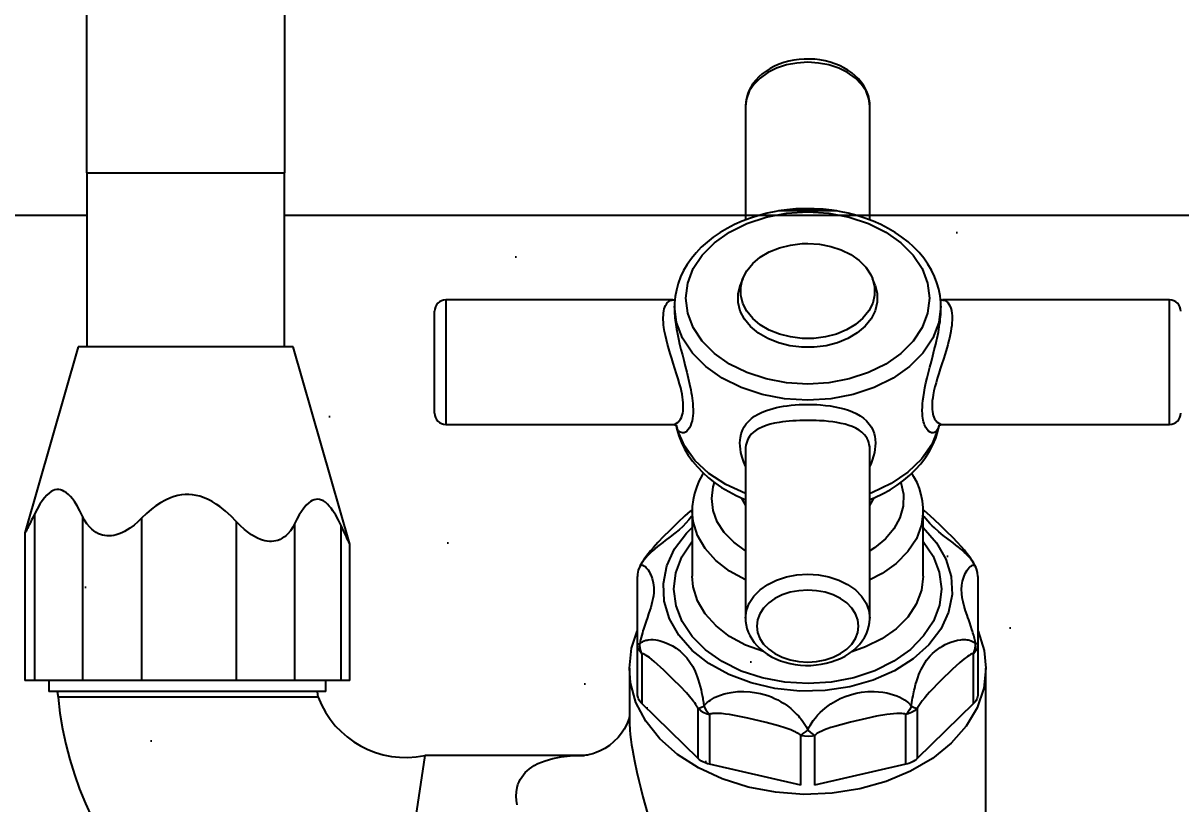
# Model space of a CAD drawing. Extents: x -36 to 357, y 137 to 237.
# Drawn here: x 33.7275 to 33.8197, y 173.1256 to 173.1877 of the extents above; entities that cross this region are included whole.
import ezdxf

# ---------------------------------------------------------------- set-up
doc = ezdxf.new("R2010")
doc.units = 0
doc.header["$LTSCALE"] = 0.01
doc.layers.get('0').update_dxf_attribs({"linetype": 'CONTINUOUS'})
doc.layers.get('DEFPOINTS').update_dxf_attribs({"linetype": 'CONTINUOUS'})
for name, color, linetype in [('01', 1, 'CONTINUOUS'), ('A-HACHURAPARED', 254, 'CONTINUOUS'), ('ARQ-CTA-1_025', 1, 'CONTINUOUS')]:
    doc.layers.add(name, color=color, linetype=linetype)
doc.styles.add('FNDE Texto Cota 0025', font='verdana.ttf', dxfattribs={"height": 0.04})
doc.dimstyles.new('FNDE 1-0025', dxfattribs={"dimscale": 5, "dimtxt": 0.04, "dimasz": 0.0035, "dimexe": 0.15, "dimexo": 0.15, "dimgap": 0.0025, "dimtad": 1, "dimzin": 1, "dimdsep": 46, "dimtxsty": 'FNDE Texto Cota 0025', "dimblk": 'tic', "dimcen": 0.015, "dimdle": 0.15, "dimse1": 1, "dimse2": 1, "dimclrd": 251, "dimclre": 251, "dimclrt": 256, "dimaunit": 1, "dimadec": 3, "dimazin": 0, "dimtfac": 1, "dimtix": 1, "dimtmove": 2, "dimatfit": 3, "dimfxl": 0.15, "dimtvp": 1, "dimtolj": 1, "dimtzin": 0, "dimarcsym": 0})

# ---------------------------------------------------------------- blocks, each defined once
blk = doc.blocks.new('tic')
at = {"color": 251}
for p, q in [((0, -1), (0, 1)), ((-1, 0), (1, 0))]:
    blk.add_line(p, q, dxfattribs=at)
blk.add_line((-0.6, -0.6), (0.6, 0.6))
blk = doc.blocks.new('*D291')
at = {"layer": 'ARQ-CTA-1_025', "color": 251, "lineweight": -2, "transparency": 16777216}
for p, q in [((34.348143, 173.189937), (34.348143, 173.207437)), ((34.348143, 173.172437), (34.348143, 173.082437)), ((34.348143, 173.064937), (34.348143, 173.047437))]:
    blk.add_line(p, q, dxfattribs=at)
at = {"layer": 'DEFPOINTS', "color": 0, "transparency": 16777216}
for p in [(33.134379, 173.172437), (33.134379, 173.082437), (34.348143, 173.082437)]:
    blk.add_point(p, dxfattribs=at)
at = {"layer": 'ARQ-CTA-1_025', "color": 251, "lineweight": -2, "transparency": 16777216, "xscale": 0.0175, "yscale": 0.0175, "zscale": 0.0175}
for p, rotation in [((34.348143, 173.172437), 270), ((34.348143, 173.082437), 90)]:
    blk.add_blockref('tic', p, dxfattribs=dict(at, rotation=rotation))
at = {"layer": 'ARQ-CTA-1_025', "transparency": 16777216, "insert": (34.314823, 173.127437), "char_height": 0.04, "attachment_point": 5, "rotation": 90, "style": 'FNDE Texto Cota 0025'}
blk.add_mtext('\\A1;0.09', dxfattribs=at)
blk = doc.blocks.new('A$C093F1C31')
at = {"layer": '01', "ltscale": 10}
for p, q in [((0.00822, 0.1556), (0.00822, 0.26905)), ((0.03443, 0.26905), (0.03443, 0.1556)), ((0.09558, 0.16443), (0.09558, 0.14936)), ((0.11208, 0.16443), (0.11208, 0.16455)), ((0.11208, 0.14936), (0.11208, 0.16443)), ((0.00822, 0.1556), (0.03443, 0.1556)), ((0.00822, 0.1556), (0.00822, 0.13254)), ((0.03443, 0.13254), (0.03443, 0.1556)), ((0.10383, 0.15055), (0.10002, 0.15055)), ((0.10383, 0.15055), (0.10002, 0.15055)), ((0.10763, 0.15055), (0.10383, 0.15055)), ((0.09522, 0.14158), (0.09489, 0.14071)), ((0.11277, 0.14071), (0.11243, 0.14158)), ((0.05583, 0.13874), (0.05583, 0.12224)), ((0.08595, 0.13874), (0.05583, 0.13874)), ((0.15183, 0.13874), (0.1217, 0.13874)), ((0.15183, 0.12224), (0.15183, 0.13874)), ((0.05433, 0.12374), (0.05433, 0.13724)), ((0.08617, 0.13793), (0.08617, 0.13738)), ((0.12149, 0.13738), (0.12149, 0.13793)), ((0.12149, 0.13728), (0.12149, 0.13738)), ((0.00708, 0.13254), (0, 0.10784)), ((0.03558, 0.13254), (0.00708, 0.13254)), ((0.04308, 0.10635), (0.03558, 0.13254)), ((0.05583, 0.12224), (0.08595, 0.12224)), ((0.08636, 0.12217), (0.08637, 0.12213)), ((0.08636, 0.12214), (0.08638, 0.12205)), ((0.1217, 0.12224), (0.15183, 0.12224)), ((0.09558, 0.11886), (0.09558, 0.11882)), ((0.09558, 0.11882), (0.09558, 0.09654)), ((0.11208, 0.09654), (0.11208, 0.11882)), ((0.0885, 0.11077), (0.0885, 0.10211)), ((0.11916, 0.10211), (0.11916, 0.11077)), ((0.00125, 0.11031), (0.00125, 0.08829)), ((0.00764, 0.11008), (0.00764, 0.08829)), ((0.01548, 0.1098), (0.01548, 0.08829)), ((0.02803, 0.10935), (0.02803, 0.08829)), ((0.03577, 0.10907), (0.03577, 0.08829)), ((0, 0.10784), (0, 0.08829)), ((0.04193, 0.08829), (0.04193, 0.10885)), ((0.04309, 0.10635), (0.04308, 0.10635)), ((0.04309, 0.08829), (0.04309, 0.10635)), ((0.08125, 0.09307), (0.08125, 0.10207)), ((0.12641, 0.10207), (0.12641, 0.09307)), ((0.08125, 0.08646), (0.08125, 0.09307)), ((0.12641, 0.09307), (0.12641, 0.08646)), ((0.08182, 0.09182), (0.08182, 0.08521)), ((0.12583, 0.08521), (0.12583, 0.09182)), ((0.08017, 0.08989), (0.08017, 0.08322)), ((0.12748, 0.07065), (0.12748, 0.08989)), ((0.00125, 0.08829), (0, 0.08829)), ((0.00764, 0.08829), (0.00125, 0.08829)), ((0.00317, 0.08829), (0.00317, 0.08679)), ((0.01548, 0.08829), (0.00764, 0.08829)), ((0.02803, 0.08829), (0.01548, 0.08829)), ((0.03577, 0.08829), (0.02803, 0.08829)), ((0.04193, 0.08829), (0.03577, 0.08829)), ((0.03992, 0.08679), (0.03992, 0.08829)), ((0.04309, 0.08829), (0.04193, 0.08829)), ((0.03992, 0.08679), (0.00317, 0.08679)), ((0.00429, 0.08679), (0.0044, 0.08608)), ((0.0389, 0.08608), (0.0044, 0.08608)), ((0.0389, 0.08608), (0.03879, 0.08679)), ((0.0893, 0.07793), (0.08182, 0.08521)), ((0.0893, 0.07793), (0.0893, 0.08454)), ((0.12583, 0.08521), (0.11836, 0.07793)), ((0.11836, 0.08454), (0.11836, 0.07793)), ((0.0908, 0.08377), (0.0908, 0.07716)), ((0.11686, 0.07716), (0.11686, 0.08377)), ((0.1029, 0.07438), (0.1029, 0.08099)), ((0.10475, 0.08099), (0.10475, 0.07438)), ((0.05303, 0.07834), (0.04789, 0.04423)), ((0.07415, 0.07834), (0.05303, 0.07834)), ((0.07406, 0.07834), (0.07415, 0.07834)), ((0.07415, 0.07834), (0.07419, 0.07834)), ((0.1029, 0.07438), (0.0908, 0.07716)), ((0.11686, 0.07716), (0.10475, 0.07438))]:
    blk.add_line(p, q, dxfattribs=at)
for points in [[(0.11208, 0.16455, 0), (0.11206, 0.16484, 0), (0.11199, 0.16533, 0), (0.11188, 0.16581, 0), (0.11171, 0.16628, 0), (0.1115, 0.16675, 0), (0.11124, 0.16721, 0), (0.11092, 0.16765, 0), (0.11056, 0.16808, 0), (0.11014, 0.16849, 0), (0.10968, 0.16887, 0), (0.10917, 0.16922, 0), (0.10862, 0.16955, 0), (0.10804, 0.16983, 0), (0.10743, 0.17008, 0), (0.10679, 0.17029, 0), (0.10613, 0.17046, 0), (0.10545, 0.17058, 0), (0.10477, 0.17066, 0), (0.10408, 0.1707, 0), (0.10338, 0.17069, 0), (0.10269, 0.17064, 0), (0.10201, 0.17055, 0), (0.10134, 0.17041, 0), (0.10068, 0.17023, 0), (0.10005, 0.17001, 0), (0.09944, 0.16975, 0), (0.09886, 0.16945, 0), (0.09831, 0.16911, 0), (0.0978, 0.16874, 0), (0.09734, 0.16833, 0), (0.09693, 0.16789, 0), (0.09657, 0.16744, 0), (0.09627, 0.16696, 0), (0.09602, 0.16647, 0), (0.09583, 0.16598, 0), (0.09569, 0.16548, 0), (0.09561, 0.16498, 0), (0.09558, 0.16452, 0), (0.09558, 0.16443, 0)], [(0.11208, 0.16443, 0), (0.11195, 0.16544, 0), (0.11158, 0.16642, 0), (0.11097, 0.16734, 0), (0.11015, 0.16818, 0), (0.10913, 0.1689, 0), (0.10795, 0.16948, 0), (0.10665, 0.16991, 0), (0.10526, 0.17017, 0), (0.10383, 0.17026, 0), (0.10239, 0.17017, 0), (0.10101, 0.16991, 0), (0.0997, 0.16948, 0), (0.09852, 0.1689, 0), (0.09751, 0.16818, 0), (0.09668, 0.16734, 0), (0.09607, 0.16642, 0), (0.0957, 0.16544, 0), (0.09558, 0.16443, 0)], [(0.10002, 0.15055, 0), (0.09962, 0.15049, 0), (0.09846, 0.15025, 0), (0.09733, 0.14996, 0), (0.09622, 0.14961, 0), (0.09515, 0.1492, 0), (0.09412, 0.14874, 0), (0.09314, 0.14824, 0), (0.0922, 0.14768, 0), (0.09131, 0.14707, 0), (0.09049, 0.14642, 0), (0.08972, 0.14573, 0), (0.08902, 0.145, 0), (0.0884, 0.14424, 0), (0.08784, 0.14345, 0), (0.08736, 0.14263, 0), (0.08696, 0.14179, 0), (0.08664, 0.14093, 0), (0.08641, 0.14006, 0), (0.08625, 0.13918, 0), (0.08617, 0.1383, 0), (0.08617, 0.13789, 0)], [(0.10768, 0.15055, 0), (0.10705, 0.15064, 0), (0.10587, 0.15077, 0), (0.10467, 0.15084, 0), (0.10347, 0.15085, 0), (0.10227, 0.15081, 0), (0.10108, 0.1507, 0), (0.09997, 0.15055, 0)], [(0.10763, 0.15055, 0), (0.10383, 0.15055, 0)], [(0.12149, 0.13796, 0), (0.12147, 0.13841, 0), (0.12139, 0.13929, 0), (0.12122, 0.14016, 0), (0.12098, 0.14102, 0), (0.12066, 0.14187, 0), (0.12025, 0.1427, 0), (0.11978, 0.1435, 0), (0.11923, 0.14428, 0), (0.1186, 0.14504, 0), (0.11791, 0.14576, 0), (0.11715, 0.14644, 0), (0.11633, 0.14708, 0), (0.11545, 0.14768, 0), (0.11451, 0.14824, 0), (0.11353, 0.14875, 0), (0.1125, 0.1492, 0), (0.11143, 0.14961, 0), (0.11033, 0.14995, 0), (0.1092, 0.15025, 0), (0.10804, 0.15049, 0), (0.10764, 0.15055, 0)], [(0.09522, 0.14158, 0), (0.09576, 0.14261, 0), (0.09654, 0.14356, 0), (0.09754, 0.1444, 0), (0.09874, 0.14511, 0), (0.10009, 0.14565, 0), (0.10155, 0.14602, 0), (0.10308, 0.14621, 0), (0.10383, 0.14623, 0)], [(0.10383, 0.14623, 0), (0.10538, 0.14614, 0), (0.10688, 0.14585, 0), (0.10829, 0.14539, 0), (0.10956, 0.14476, 0), (0.11066, 0.14398, 0), (0.11155, 0.14308, 0), (0.11221, 0.14208, 0), (0.11243, 0.14158, 0)], [(0.11243, 0.14158, 0), (0.11271, 0.1405, 0), (0.11271, 0.1394, 0), (0.11245, 0.13832, 0), (0.11192, 0.13728, 0), (0.11115, 0.13633, 0), (0.11016, 0.13548, 0), (0.10897, 0.13477, 0), (0.10763, 0.13422, 0), (0.10617, 0.13384, 0), (0.10464, 0.13365, 0), (0.10308, 0.13364, 0), (0.10155, 0.13383, 0), (0.10009, 0.1342, 0), (0.09874, 0.13475, 0), (0.09754, 0.13545, 0), (0.09654, 0.13629, 0), (0.09576, 0.13724, 0), (0.09522, 0.13827, 0), (0.09495, 0.13936, 0), (0.09494, 0.14045, 0), (0.0952, 0.14154, 0), (0.09522, 0.14158, 0)], [(0.11277, 0.14071, 0), (0.11305, 0.13959, 0), (0.11306, 0.13844, 0), (0.11279, 0.13732, 0), (0.11224, 0.13624, 0), (0.11144, 0.13525, 0), (0.1104, 0.13437, 0), (0.10917, 0.13364, 0), (0.10777, 0.13306, 0), (0.10626, 0.13267, 0), (0.10467, 0.13247, 0), (0.10305, 0.13246, 0), (0.10146, 0.13266, 0), (0.09994, 0.13304, 0), (0.09854, 0.13361, 0), (0.0973, 0.13434, 0), (0.09626, 0.13521, 0), (0.09544, 0.1362, 0), (0.09489, 0.13727, 0), (0.0946, 0.1384, 0), (0.09459, 0.13954, 0), (0.09487, 0.14066, 0), (0.09489, 0.14071, 0)], [(0.08596, 0.12224, 0), (0.08603, 0.12224, 0), (0.08623, 0.12228, 0), (0.08644, 0.12238, 0), (0.08664, 0.12252, 0), (0.0868, 0.12269, 0), (0.08694, 0.12291, 0), (0.08707, 0.12316, 0), (0.08718, 0.12346, 0), (0.08725, 0.12372, 0), (0.08729, 0.12401, 0), (0.08732, 0.12432, 0), (0.08733, 0.12465, 0), (0.08733, 0.12488, 0), (0.08732, 0.12512, 0), (0.08728, 0.12548, 0), (0.08723, 0.12585, 0), (0.08717, 0.12624, 0), (0.08708, 0.12665, 0), (0.08698, 0.12707, 0), (0.08687, 0.1275, 0), (0.08684, 0.12761, 0), (0.08665, 0.12828, 0), (0.08644, 0.12896, 0), (0.08622, 0.12966, 0), (0.08599, 0.13037, 0), (0.08579, 0.131, 0), (0.08559, 0.13163, 0), (0.0854, 0.13226, 0), (0.08522, 0.13289, 0), (0.08508, 0.13346, 0), (0.08495, 0.13402, 0), (0.08484, 0.13457, 0), (0.08476, 0.1351, 0), (0.08472, 0.13545, 0), (0.08469, 0.13579, 0), (0.08467, 0.13611, 0), (0.08467, 0.13643, 0), (0.08468, 0.13673, 0), (0.08471, 0.13701, 0), (0.08475, 0.13729, 0), (0.08481, 0.13755, 0), (0.08489, 0.13778, 0), (0.08498, 0.138, 0), (0.08508, 0.13819, 0), (0.0852, 0.13835, 0), (0.08539, 0.13853, 0), (0.08559, 0.13866, 0), (0.08581, 0.13872, 0), (0.08596, 0.13874, 0)], [(0.12171, 0.13874, 0), (0.12186, 0.13872, 0), (0.12206, 0.13866, 0), (0.12226, 0.13854, 0), (0.12242, 0.13839, 0), (0.12257, 0.13819, 0), (0.1227, 0.13795, 0), (0.12281, 0.13766, 0), (0.1229, 0.13733, 0), (0.12295, 0.13696, 0), (0.12298, 0.13668, 0), (0.12299, 0.13638, 0), (0.12298, 0.13607, 0), (0.12296, 0.13572, 0), (0.12293, 0.13535, 0), (0.12288, 0.13496, 0), (0.12281, 0.13455, 0), (0.12273, 0.13413, 0), (0.12263, 0.13369, 0), (0.12252, 0.13325, 0), (0.1224, 0.13279, 0), (0.12227, 0.13233, 0), (0.12206, 0.13161, 0), (0.12183, 0.13089, 0), (0.12163, 0.13025, 0), (0.12142, 0.12961, 0), (0.12121, 0.12897, 0), (0.12102, 0.12833, 0), (0.12086, 0.12777, 0), (0.12071, 0.12723, 0), (0.12058, 0.12668, 0), (0.12047, 0.12615, 0), (0.12041, 0.12576, 0), (0.12036, 0.12538, 0), (0.12033, 0.12501, 0), (0.12032, 0.12465, 0), (0.12032, 0.12443, 0), (0.12034, 0.12422, 0), (0.12037, 0.12393, 0), (0.12042, 0.12366, 0), (0.12049, 0.12341, 0), (0.12057, 0.12318, 0), (0.12067, 0.12298, 0), (0.12078, 0.1228, 0), (0.12081, 0.12275, 0), (0.121, 0.12254, 0), (0.12121, 0.12238, 0), (0.12144, 0.12228, 0), (0.12167, 0.12224, 0), (0.1217, 0.12224, 0)], [(0.12149, 0.13793, 0), (0.12122, 0.13576, 0), (0.12042, 0.13366, 0), (0.11912, 0.13168, 0), (0.11735, 0.1299, 0), (0.11518, 0.12836, 0), (0.11266, 0.12711, 0), (0.10987, 0.12619, 0), (0.10689, 0.12563, 0), (0.10383, 0.12544, 0), (0.10076, 0.12563, 0), (0.09779, 0.12619, 0), (0.095, 0.12711, 0), (0.09248, 0.12836, 0), (0.0903, 0.1299, 0), (0.08853, 0.13168, 0), (0.08723, 0.13366, 0), (0.08644, 0.13576, 0), (0.08617, 0.1379, 0)], [(0.08617, 0.13738, 0), (0.08617, 0.13719, 0), (0.08618, 0.13692, 0), (0.0862, 0.13664, 0), (0.08622, 0.13635, 0), (0.08625, 0.13605, 0), (0.08633, 0.13547, 0), (0.08642, 0.13487, 0), (0.08654, 0.13424, 0), (0.08668, 0.13358, 0), (0.08684, 0.13289, 0), (0.08701, 0.13219, 0), (0.0872, 0.13146, 0), (0.08738, 0.13074, 0), (0.08759, 0.12995, 0), (0.08779, 0.12916, 0), (0.08799, 0.12836, 0), (0.08817, 0.12758, 0), (0.08833, 0.12683, 0), (0.08839, 0.12646, 0), (0.08845, 0.12609, 0), (0.08851, 0.12573, 0), (0.08855, 0.12537, 0), (0.08859, 0.12502, 0), (0.08861, 0.12469, 0), (0.08863, 0.12413, 0), (0.08862, 0.12374, 0), (0.08859, 0.12338, 0), (0.08855, 0.12303, 0), (0.08849, 0.12271, 0), (0.08839, 0.12236, 0), (0.08827, 0.12205, 0), (0.08814, 0.12177, 0), (0.08798, 0.12154, 0), (0.08781, 0.12135, 0), (0.08762, 0.12122, 0), (0.08743, 0.12113, 0), (0.08723, 0.12111, 0), (0.08703, 0.12115, 0), (0.08684, 0.12125, 0), (0.08675, 0.12133, 0), (0.08667, 0.12143, 0), (0.08658, 0.12155, 0), (0.08651, 0.12168, 0)], [(0.12115, 0.12168, 0), (0.12106, 0.12154, 0), (0.12097, 0.12141, 0), (0.12081, 0.12126, 0), (0.12064, 0.12116, 0), (0.12046, 0.12111, 0), (0.12027, 0.12112, 0), (0.12006, 0.1212, 0), (0.11986, 0.12134, 0), (0.11966, 0.12156, 0), (0.11948, 0.12184, 0), (0.11933, 0.12218, 0), (0.11926, 0.12237, 0), (0.1192, 0.12259, 0), (0.11915, 0.12282, 0), (0.1191, 0.12307, 0), (0.11907, 0.12333, 0), (0.11904, 0.12361, 0), (0.11903, 0.12413, 0), (0.11904, 0.12454, 0), (0.11906, 0.12497, 0), (0.11911, 0.12542, 0), (0.11917, 0.12589, 0), (0.11926, 0.12648, 0), (0.11938, 0.1271, 0), (0.11952, 0.12774, 0), (0.11967, 0.1284, 0), (0.11985, 0.12911, 0), (0.12003, 0.12983, 0), (0.12023, 0.13058, 0), (0.12042, 0.13133, 0), (0.12062, 0.13211, 0), (0.12082, 0.1329, 0), (0.12091, 0.1333, 0), (0.121, 0.13369, 0), (0.12108, 0.13409, 0), (0.12116, 0.13448, 0), (0.12122, 0.13483, 0), (0.12128, 0.13517, 0), (0.12133, 0.13551, 0), (0.12138, 0.13584, 0), (0.12142, 0.13617, 0), (0.12145, 0.13649, 0), (0.12147, 0.13681, 0), (0.12148, 0.13711, 0), (0.12149, 0.13728, 0)], [(0.12149, 0.13793, 0), (0.12149, 0.13796, 0)], [(0.09557, 0.11672, 0), (0.09535, 0.11724, 0), (0.09513, 0.11789, 0), (0.09497, 0.11852, 0), (0.0949, 0.11895, 0), (0.09485, 0.11937, 0), (0.09484, 0.11978, 0), (0.09486, 0.12015, 0), (0.0949, 0.1205, 0), (0.09501, 0.121, 0), (0.09518, 0.12146, 0), (0.0954, 0.12191, 0), (0.09568, 0.12232, 0), (0.096, 0.12268, 0), (0.09637, 0.12301, 0), (0.09679, 0.12332, 0), (0.09726, 0.1236, 0), (0.09779, 0.12386, 0), (0.09837, 0.12409, 0), (0.09879, 0.12423, 0), (0.09924, 0.12435, 0), (0.0997, 0.12447, 0), (0.10015, 0.12456, 0), (0.10063, 0.12465, 0), (0.10111, 0.12472, 0), (0.10163, 0.12478, 0), (0.10216, 0.12483, 0), (0.10269, 0.12486, 0), (0.10316, 0.12488, 0), (0.10362, 0.12489, 0), (0.10409, 0.12489, 0), (0.10458, 0.12488, 0), (0.10506, 0.12486, 0), (0.10554, 0.12483, 0), (0.10619, 0.12476, 0), (0.10682, 0.12468, 0), (0.10745, 0.12457, 0), (0.10805, 0.12445, 0), (0.10865, 0.12429, 0), (0.10922, 0.12411, 0), (0.10976, 0.1239, 0), (0.11027, 0.12367, 0), (0.11078, 0.12338, 0), (0.11123, 0.12306, 0), (0.11164, 0.12269, 0), (0.112, 0.12229, 0), (0.11229, 0.12185, 0), (0.11252, 0.12137, 0), (0.11264, 0.12102, 0), (0.11273, 0.12065, 0), (0.11279, 0.12026, 0), (0.11281, 0.11974, 0), (0.1128, 0.11933, 0), (0.11275, 0.11892, 0), (0.11268, 0.11849, 0), (0.11257, 0.11805, 0), (0.1124, 0.11751, 0), (0.11219, 0.11696, 0), (0.11208, 0.11672, 0)], [(0.08596, 0.12224, 0), (0.08601, 0.12223, 0), (0.08621, 0.12219, 0), (0.08633, 0.12214, 0), (0.0864, 0.12209, 0), (0.08644, 0.12206, 0), (0.08644, 0.12206, 0)], [(0.08638, 0.12214, 0), (0.08636, 0.12217, 0)], [(0.08651, 0.12168, 0), (0.08646, 0.12192, 0), (0.08638, 0.12214, 0)], [(0.08638, 0.12205, 0), (0.08648, 0.1216, 0), (0.08674, 0.12071, 0), (0.08708, 0.11984, 0), (0.08749, 0.11899, 0), (0.08799, 0.11816, 0), (0.08855, 0.11736, 0), (0.08919, 0.11659, 0), (0.0899, 0.11585, 0), (0.09067, 0.11515, 0), (0.09151, 0.11449, 0), (0.09241, 0.11388, 0), (0.09336, 0.11332, 0), (0.09436, 0.1128, 0), (0.0954, 0.11234, 0), (0.09557, 0.11227, 0)], [(0.08639, 0.12214, 0), (0.08651, 0.12168, 0)], [(0.09558, 0.11308, 0), (0.09299, 0.11426, 0), (0.09073, 0.11574, 0), (0.08888, 0.11747, 0), (0.08747, 0.11941, 0), (0.08656, 0.12149, 0), (0.08651, 0.12168, 0)], [(0.11208, 0.11882, 0), (0.11207, 0.11905, 0), (0.11205, 0.11926, 0), (0.112, 0.11956, 0), (0.11193, 0.11985, 0), (0.11183, 0.12012, 0), (0.11171, 0.12038, 0), (0.11155, 0.12062, 0), (0.11138, 0.12085, 0), (0.11133, 0.12091, 0), (0.11101, 0.12121, 0), (0.11064, 0.12148, 0), (0.11021, 0.12173, 0), (0.10974, 0.12194, 0), (0.10929, 0.1221, 0), (0.1088, 0.12225, 0), (0.10827, 0.12237, 0), (0.1077, 0.12248, 0), (0.10716, 0.12256, 0), (0.1066, 0.12263, 0), (0.10601, 0.12269, 0), (0.1054, 0.12273, 0), (0.10497, 0.12275, 0), (0.10455, 0.12276, 0), (0.10412, 0.12277, 0), (0.10367, 0.12277, 0), (0.10323, 0.12277, 0), (0.10278, 0.12275, 0), (0.10231, 0.12273, 0), (0.10185, 0.1227, 0), (0.10139, 0.12267, 0), (0.10093, 0.12262, 0), (0.10047, 0.12256, 0), (0.10004, 0.12249, 0), (0.09943, 0.12238, 0), (0.09885, 0.12225, 0), (0.0983, 0.12208, 0), (0.0978, 0.12189, 0), (0.09738, 0.12169, 0), (0.097, 0.12147, 0), (0.09665, 0.12122, 0), (0.09635, 0.12093, 0), (0.0961, 0.12062, 0), (0.0959, 0.12028, 0), (0.09578, 0.12002, 0), (0.0957, 0.11975, 0), (0.09563, 0.11947, 0), (0.09559, 0.11917, 0), (0.09558, 0.11886, 0)], [(0.11208, 0.11228, 0), (0.11274, 0.11255, 0), (0.11377, 0.11303, 0), (0.11475, 0.11358, 0), (0.11569, 0.11417, 0), (0.11657, 0.11482, 0), (0.11739, 0.11551, 0), (0.11815, 0.11624, 0), (0.11883, 0.11702, 0), (0.11944, 0.11783, 0), (0.11998, 0.11867, 0), (0.12043, 0.11953, 0), (0.12081, 0.12042, 0), (0.1211, 0.12132, 0), (0.12129, 0.12213, 0)], [(0.12115, 0.12168, 0), (0.12029, 0.11959, 0), (0.11893, 0.11764, 0), (0.11711, 0.11589, 0), (0.11488, 0.11438, 0), (0.11233, 0.11317, 0), (0.11208, 0.11308, 0)], [(0.12126, 0.12212, 0), (0.12118, 0.1219, 0), (0.12115, 0.12168, 0)], [(0.12126, 0.12212, 0), (0.12115, 0.12168, 0)], [(0.1212, 0.12204, 0), (0.12121, 0.12205, 0), (0.12125, 0.12209, 0), (0.12132, 0.12213, 0), (0.12143, 0.12219, 0), (0.12158, 0.12223, 0), (0.12171, 0.12224, 0)], [(0.08999, 0.11576, 0), (0.08984, 0.1155, 0), (0.08941, 0.11471, 0), (0.08906, 0.11389, 0), (0.0888, 0.11306, 0), (0.08862, 0.11222, 0), (0.08852, 0.11137, 0), (0.0885, 0.11078, 0)], [(0.11916, 0.11078, 0), (0.11914, 0.11122, 0), (0.11906, 0.11207, 0), (0.1189, 0.1129, 0), (0.11865, 0.11372, 0), (0.11833, 0.11452, 0), (0.11793, 0.1153, 0), (0.11766, 0.11576, 0)], [(0.09558, 0.10549, 0), (0.09402, 0.10661, 0), (0.09276, 0.1079, 0), (0.09184, 0.10932, 0), (0.09128, 0.11084, 0), (0.0911, 0.1124, 0), (0.09131, 0.11397, 0), (0.09148, 0.11451, 0)], [(0.11617, 0.11452, 0), (0.11652, 0.11297, 0), (0.11648, 0.1114, 0), (0.11606, 0.10986, 0), (0.11527, 0.1084, 0), (0.11413, 0.10705, 0), (0.11267, 0.10587, 0), (0.11208, 0.10549, 0)], [(0.00764, 0.11008, 0), (0.0073, 0.11077, 0), (0.00693, 0.11142, 0), (0.00655, 0.11202, 0), (0.0063, 0.11236, 0), (0.00604, 0.11267, 0), (0.00578, 0.11294, 0), (0.0055, 0.11317, 0), (0.00522, 0.11336, 0), (0.00498, 0.11348, 0), (0.00473, 0.11356, 0), (0.00448, 0.11359, 0), (0.00423, 0.11359, 0), (0.00398, 0.11354, 0), (0.00373, 0.11345, 0), (0.00349, 0.11332, 0), (0.00325, 0.11316, 0), (0.00291, 0.11285, 0), (0.00259, 0.11249, 0), (0.00227, 0.11208, 0), (0.00198, 0.11164, 0), (0.0016, 0.11099, 0), (0.00125, 0.11031, 0)], [(0.02803, 0.10935, 0), (0.02734, 0.11005, 0), (0.02662, 0.11072, 0), (0.02585, 0.11133, 0), (0.02536, 0.11167, 0), (0.02485, 0.11199, 0), (0.02432, 0.11227, 0), (0.02378, 0.11251, 0), (0.02321, 0.1127, 0), (0.02273, 0.11282, 0), (0.02224, 0.1129, 0), (0.02174, 0.11294, 0), (0.02124, 0.11294, 0), (0.02075, 0.11289, 0), (0.02026, 0.1128, 0), (0.01978, 0.11267, 0), (0.01931, 0.11251, 0), (0.01864, 0.11221, 0), (0.01799, 0.11185, 0), (0.01738, 0.11144, 0), (0.01679, 0.11099, 0), (0.01612, 0.11041, 0), (0.01548, 0.1098, 0)], [(0.04193, 0.10885, 0), (0.04159, 0.10954, 0), (0.04124, 0.11019, 0), (0.04086, 0.11078, 0), (0.04062, 0.11111, 0), (0.04037, 0.11141, 0), (0.04012, 0.11168, 0), (0.03985, 0.11191, 0), (0.03958, 0.11209, 0), (0.03934, 0.1122, 0), (0.03909, 0.11227, 0), (0.03885, 0.1123, 0), (0.0386, 0.11229, 0), (0.03836, 0.11223, 0), (0.03812, 0.11213, 0), (0.03788, 0.112, 0), (0.03765, 0.11183, 0), (0.03731, 0.11151, 0), (0.03699, 0.11113, 0), (0.03668, 0.1107, 0), (0.03639, 0.11023, 0), (0.03607, 0.10967, 0), (0.03577, 0.10907, 0)], [(0.09499, 0.11252, 0), (0.09558, 0.11149, 0)], [(0.11208, 0.11149, 0), (0.11266, 0.11251, 0)], [(0.0885, 0.11092, 0), (0.08824, 0.11071, 0), (0.08754, 0.1101, 0), (0.08662, 0.10924, 0), (0.08549, 0.10814, 0), (0.08469, 0.10735, 0), (0.08395, 0.10658, 0), (0.08337, 0.10593, 0), (0.08297, 0.10548, 0), (0.08265, 0.10508, 0), (0.08235, 0.10469, 0), (0.08209, 0.1043, 0), (0.0819, 0.10401, 0), (0.08174, 0.10374, 0), (0.08159, 0.10347, 0), (0.08155, 0.10338, 0)], [(0.09558, 0.10163, 0), (0.09346, 0.10278, 0), (0.09166, 0.10418, 0), (0.09022, 0.10577, 0), (0.0892, 0.10752, 0), (0.08863, 0.10936, 0), (0.0885, 0.11078, 0)], [(0.11916, 0.11078, 0), (0.11893, 0.1089, 0), (0.11824, 0.10707, 0), (0.11711, 0.10536, 0), (0.11558, 0.10381, 0), (0.11369, 0.10247, 0), (0.11208, 0.10163, 0)], [(0.12611, 0.10338, 0), (0.1261, 0.1034, 0), (0.12596, 0.10367, 0), (0.12581, 0.10392, 0), (0.12566, 0.10416, 0), (0.12544, 0.10449, 0), (0.12521, 0.10481, 0), (0.12496, 0.10513, 0), (0.12463, 0.10554, 0), (0.12419, 0.10604, 0), (0.12369, 0.10659, 0), (0.12308, 0.10722, 0), (0.12226, 0.10804, 0), (0.12135, 0.10893, 0), (0.12008, 0.11012, 0), (0.11933, 0.11077, 0), (0.11916, 0.11092, 0)], [(0.00125, 0.11031, 0), (0.00107, 0.10993, 0), (0.00089, 0.10957, 0), (0.00072, 0.10923, 0), (0.00056, 0.10891, 0), (0.00043, 0.10867, 0), (0.00032, 0.10845, 0), (0.00025, 0.10831, 0), (0.00019, 0.10819, 0), (0.00014, 0.10809, 0), (0.00009, 0.10799, 0), (0.00004, 0.10792, 0), (0.00001, 0.10786, 0), (0, 0.10784, 0), (0, 0.10784, 0), (0, 0.10784, 0)], [(0.01548, 0.1098, 0), (0.01499, 0.10932, 0), (0.01447, 0.10887, 0), (0.01392, 0.10847, 0), (0.01357, 0.10825, 0), (0.01322, 0.10804, 0), (0.01285, 0.10786, 0), (0.01248, 0.10771, 0), (0.01211, 0.1076, 0), (0.0118, 0.10752, 0), (0.01148, 0.10748, 0), (0.01118, 0.10745, 0), (0.01088, 0.10746, 0), (0.01059, 0.10749, 0), (0.0103, 0.10755, 0), (0.01003, 0.10763, 0), (0.00977, 0.10773, 0), (0.00944, 0.10791, 0), (0.00914, 0.10811, 0), (0.00886, 0.10835, 0), (0.0086, 0.10861, 0), (0.00823, 0.10906, 0), (0.00791, 0.10955, 0), (0.00764, 0.11008, 0)], [(0.03577, 0.10907, 0), (0.03552, 0.10859, 0), (0.03523, 0.10814, 0), (0.03489, 0.10773, 0), (0.03466, 0.10751, 0), (0.03441, 0.10731, 0), (0.03414, 0.10713, 0), (0.03386, 0.10697, 0), (0.03355, 0.10685, 0), (0.03329, 0.10678, 0), (0.03301, 0.10673, 0), (0.03272, 0.10671, 0), (0.03243, 0.10671, 0), (0.03213, 0.10674, 0), (0.03183, 0.1068, 0), (0.03153, 0.10688, 0), (0.03123, 0.10698, 0), (0.03083, 0.10715, 0), (0.03044, 0.10736, 0), (0.03006, 0.10759, 0), (0.02969, 0.10784, 0), (0.0291, 0.1083, 0), (0.02855, 0.10881, 0), (0.02803, 0.10935, 0)], [(0.0885, 0.11013, 0), (0.08841, 0.11002, 0), (0.08807, 0.10959, 0), (0.08768, 0.10915, 0), (0.08725, 0.10871, 0), (0.08677, 0.10827, 0), (0.0862, 0.1078, 0), (0.08558, 0.10733, 0), (0.08493, 0.10683, 0), (0.0846, 0.10658, 0), (0.08426, 0.10632, 0), (0.0839, 0.10603, 0), (0.08354, 0.10573, 0), (0.08319, 0.10541, 0), (0.08284, 0.10508, 0), (0.08258, 0.10481, 0), (0.08234, 0.10454, 0), (0.08211, 0.10425, 0), (0.082, 0.1041, 0), (0.08189, 0.10396, 0), (0.0818, 0.10381, 0), (0.08171, 0.10367, 0), (0.08162, 0.10352, 0), (0.08155, 0.10337, 0)], [(0.12611, 0.10337, 0), (0.12602, 0.10354, 0), (0.12588, 0.10378, 0), (0.12572, 0.10402, 0), (0.12555, 0.10425, 0), (0.12536, 0.10449, 0), (0.12519, 0.10468, 0), (0.12502, 0.10487, 0), (0.12484, 0.10505, 0), (0.12465, 0.10524, 0), (0.12426, 0.1056, 0), (0.12385, 0.10595, 0), (0.12348, 0.10624, 0), (0.12311, 0.10653, 0), (0.12279, 0.10678, 0), (0.12246, 0.10703, 0), (0.12182, 0.10751, 0), (0.12121, 0.108, 0), (0.12063, 0.1085, 0), (0.12032, 0.1088, 0), (0.12002, 0.10909, 0), (0.11975, 0.1094, 0), (0.11949, 0.1097, 0), (0.11927, 0.10998, 0), (0.11915, 0.11013, 0)], [(0.04308, 0.10635, 0), (0.04308, 0.10637, 0), (0.04307, 0.10639, 0), (0.04306, 0.10642, 0), (0.04304, 0.10645, 0), (0.043, 0.10655, 0), (0.04295, 0.10667, 0), (0.0429, 0.10676, 0), (0.04286, 0.10685, 0), (0.04276, 0.10707, 0), (0.04264, 0.10733, 0), (0.04251, 0.1076, 0), (0.04238, 0.10789, 0), (0.04223, 0.1082, 0), (0.04208, 0.10852, 0), (0.04193, 0.10885, 0)], [(0.11916, 0.10856, 0), (0.12092, 0.10655, 0), (0.12217, 0.10436, 0), (0.12286, 0.10205, 0), (0.12298, 0.09969, 0), (0.12251, 0.09734, 0), (0.12147, 0.0951, 0), (0.1199, 0.09301, 0), (0.11784, 0.09115, 0), (0.11535, 0.08957, 0), (0.11251, 0.08832, 0), (0.10941, 0.08744, 0), (0.10614, 0.08695, 0), (0.1028, 0.08687, 0), (0.09949, 0.0872, 0), (0.09631, 0.08794, 0), (0.09336, 0.08905, 0), (0.09073, 0.09051, 0), (0.0885, 0.09226, 0), (0.08673, 0.09427, 0), (0.08548, 0.09646, 0), (0.08479, 0.09878, 0), (0.08468, 0.10114, 0), (0.08515, 0.10348, 0), (0.08618, 0.10573, 0), (0.08776, 0.10781, 0), (0.0885, 0.10856, 0)], [(0.11916, 0.10672, 0), (0.12047, 0.10474, 0), (0.12128, 0.10263, 0), (0.12156, 0.10045, 0), (0.1213, 0.09827, 0), (0.12051, 0.09616, 0), (0.11921, 0.09418, 0), (0.11745, 0.09238, 0), (0.11527, 0.09083, 0), (0.11274, 0.08957, 0), (0.10995, 0.08864, 0), (0.10696, 0.08807, 0), (0.10388, 0.08787, 0), (0.1008, 0.08806, 0), (0.09781, 0.08861, 0), (0.09501, 0.08953, 0), (0.09247, 0.09078, 0), (0.09028, 0.09232, 0), (0.0885, 0.09411, 0), (0.08718, 0.09609, 0), (0.08637, 0.09819, 0), (0.08609, 0.10037, 0), (0.08635, 0.10255, 0), (0.08714, 0.10466, 0), (0.08844, 0.10665, 0), (0.0885, 0.10672, 0)], [(0.08155, 0.10337, 0), (0.08136, 0.10289, 0), (0.08126, 0.10237, 0), (0.08125, 0.10207, 0)], [(0.08155, 0.10337, 0), (0.08159, 0.10344, 0), (0.08165, 0.1035, 0), (0.08172, 0.10355, 0), (0.0818, 0.10357, 0), (0.08188, 0.10358, 0), (0.08195, 0.10357, 0), (0.08203, 0.10354, 0), (0.0821, 0.1035, 0), (0.08218, 0.10345, 0), (0.08234, 0.10331, 0), (0.08251, 0.10313, 0), (0.08265, 0.10294, 0), (0.08279, 0.10272, 0), (0.0829, 0.10251, 0), (0.08301, 0.10228, 0), (0.08319, 0.10178, 0), (0.08333, 0.10122, 0), (0.0834, 0.10062, 0), (0.08341, 0.10025, 0), (0.0834, 0.09988, 0), (0.08336, 0.0995, 0), (0.0833, 0.09911, 0), (0.08322, 0.09874, 0), (0.08312, 0.09836, 0), (0.08301, 0.09797, 0), (0.08289, 0.09758, 0), (0.08273, 0.09711, 0), (0.08257, 0.09663, 0), (0.0824, 0.09613, 0), (0.08231, 0.09587, 0), (0.08222, 0.0956, 0), (0.08214, 0.09535, 0), (0.08206, 0.0951, 0), (0.08198, 0.09485, 0), (0.08191, 0.09459, 0), (0.08182, 0.09428, 0), (0.08173, 0.09397, 0), (0.08166, 0.09365, 0), (0.08162, 0.09349, 0), (0.08159, 0.09334, 0), (0.08155, 0.09314, 0)], [(0.12611, 0.09314, 0), (0.12607, 0.09331, 0), (0.12603, 0.09349, 0), (0.12599, 0.09367, 0), (0.12595, 0.09385, 0), (0.1259, 0.09404, 0), (0.12585, 0.09423, 0), (0.12574, 0.09461, 0), (0.12568, 0.09483, 0), (0.12561, 0.09504, 0), (0.12547, 0.09547, 0), (0.12533, 0.0959, 0), (0.12519, 0.09633, 0), (0.12508, 0.09664, 0), (0.12498, 0.09694, 0), (0.12478, 0.09753, 0), (0.1246, 0.09812, 0), (0.12445, 0.09869, 0), (0.12433, 0.09925, 0), (0.12426, 0.09981, 0), (0.12424, 0.10036, 0), (0.12428, 0.1009, 0), (0.12437, 0.10145, 0), (0.12453, 0.10198, 0), (0.12473, 0.10246, 0), (0.12485, 0.10269, 0), (0.12497, 0.10289, 0), (0.12511, 0.10308, 0), (0.12525, 0.10325, 0), (0.1254, 0.10339, 0), (0.12554, 0.1035, 0), (0.12565, 0.10355, 0), (0.12576, 0.10358, 0), (0.12586, 0.10357, 0), (0.12591, 0.10356, 0), (0.12595, 0.10354, 0), (0.126, 0.10351, 0), (0.12604, 0.10347, 0), (0.12607, 0.10343, 0), (0.12611, 0.10337, 0)], [(0.12641, 0.10207, 0), (0.12636, 0.10259, 0), (0.12623, 0.10309, 0), (0.12611, 0.10337, 0)], [(0.09796, 0.0921, 0), (0.09559, 0.09297, 0), (0.09347, 0.09412, 0), (0.09167, 0.09551, 0), (0.09023, 0.0971, 0), (0.08921, 0.09885, 0), (0.08863, 0.10069, 0), (0.0885, 0.10211, 0)], [(0.09558, 0.09654, 0), (0.0957, 0.09756, 0), (0.09607, 0.09854, 0), (0.09668, 0.09946, 0), (0.09751, 0.10029, 0), (0.09852, 0.10101, 0), (0.0997, 0.1016, 0), (0.10101, 0.10203, 0), (0.10239, 0.10229, 0), (0.10383, 0.10238, 0), (0.10526, 0.10229, 0), (0.10665, 0.10203, 0), (0.10795, 0.1016, 0), (0.10913, 0.10101, 0), (0.11015, 0.10029, 0), (0.11097, 0.09946, 0), (0.11158, 0.09854, 0), (0.11195, 0.09756, 0), (0.11208, 0.09655, 0)], [(0.11916, 0.10211, 0), (0.11892, 0.10023, 0), (0.11823, 0.0984, 0), (0.1171, 0.09669, 0), (0.11557, 0.09514, 0), (0.11368, 0.09381, 0), (0.11149, 0.09272, 0), (0.10968, 0.09209, 0)], [(0.09558, 0.09654, 0), (0.09559, 0.09615, 0), (0.09566, 0.09566, 0), (0.09577, 0.09518, 0), (0.09593, 0.0947, 0), (0.09615, 0.09424, 0), (0.09641, 0.09378, 0), (0.09672, 0.09333, 0), (0.09708, 0.09291, 0), (0.0975, 0.0925, 0), (0.09796, 0.09211, 0), (0.09846, 0.09176, 0), (0.09901, 0.09143, 0), (0.09959, 0.09115, 0), (0.10021, 0.0909, 0), (0.10085, 0.09069, 0), (0.1015, 0.09052, 0), (0.10218, 0.0904, 0), (0.10286, 0.09031, 0), (0.10355, 0.09027, 0), (0.10425, 0.09028, 0), (0.10494, 0.09033, 0), (0.10562, 0.09042, 0), (0.10629, 0.09055, 0), (0.10695, 0.09073, 0), (0.10758, 0.09095, 0), (0.1082, 0.09121, 0), (0.10878, 0.09151, 0), (0.10932, 0.09185, 0), (0.10983, 0.09222, 0), (0.1103, 0.09263, 0), (0.11071, 0.09306, 0), (0.11107, 0.09352, 0), (0.11138, 0.09399, 0), (0.11163, 0.09448, 0), (0.11182, 0.09498, 0), (0.11196, 0.09547, 0), (0.11204, 0.09597, 0), (0.11208, 0.09647, 0), (0.11208, 0.09655, 0)], [(0.08017, 0.08989, 0), (0.08047, 0.09255, 0), (0.08122, 0.09483, 0)], [(0.08155, 0.09314, 0), (0.08162, 0.09322, 0), (0.08171, 0.09329, 0), (0.0818, 0.09336, 0), (0.0819, 0.09342, 0), (0.08201, 0.09348, 0), (0.08213, 0.09353, 0), (0.08237, 0.09361, 0), (0.08252, 0.09364, 0), (0.08267, 0.09367, 0), (0.083, 0.09369, 0), (0.08334, 0.09369, 0), (0.0837, 0.09365, 0), (0.08397, 0.0936, 0), (0.08424, 0.09354, 0), (0.08479, 0.09337, 0), (0.08534, 0.09315, 0), (0.08588, 0.09287, 0), (0.0864, 0.09254, 0), (0.0869, 0.09217, 0), (0.08737, 0.09174, 0), (0.0878, 0.09127, 0), (0.08821, 0.09072, 0), (0.08858, 0.09012, 0), (0.0889, 0.08946, 0), (0.08905, 0.08911, 0), (0.08918, 0.08874, 0), (0.08932, 0.08834, 0), (0.08945, 0.08792, 0), (0.08957, 0.08748, 0), (0.08968, 0.08703, 0), (0.08976, 0.08667, 0), (0.08983, 0.08631, 0), (0.0899, 0.08594, 0), (0.08993, 0.08575, 0), (0.08996, 0.08556, 0), (0.08999, 0.08538, 0), (0.09001, 0.08521, 0), (0.09004, 0.08503, 0), (0.09006, 0.08485, 0)], [(0.1176, 0.08485, 0), (0.11762, 0.08505, 0), (0.11766, 0.08534, 0), (0.1177, 0.08564, 0), (0.11775, 0.08594, 0), (0.11781, 0.08624, 0), (0.11786, 0.0865, 0), (0.11791, 0.08675, 0), (0.11797, 0.087, 0), (0.11803, 0.08724, 0), (0.11815, 0.08774, 0), (0.1183, 0.08822, 0), (0.11843, 0.08864, 0), (0.11858, 0.08905, 0), (0.11872, 0.08939, 0), (0.11888, 0.08972, 0), (0.11922, 0.09036, 0), (0.11961, 0.09096, 0), (0.12007, 0.09152, 0), (0.12037, 0.09183, 0), (0.12069, 0.09211, 0), (0.12103, 0.09238, 0), (0.12138, 0.09263, 0), (0.12173, 0.09284, 0), (0.12208, 0.09304, 0), (0.12245, 0.09321, 0), (0.12283, 0.09336, 0), (0.12326, 0.0935, 0), (0.12369, 0.0936, 0), (0.12413, 0.09367, 0), (0.12434, 0.09369, 0), (0.12456, 0.09369, 0), (0.12475, 0.09369, 0), (0.12494, 0.09367, 0), (0.12512, 0.09365, 0), (0.1253, 0.09361, 0), (0.1255, 0.09354, 0), (0.12568, 0.09346, 0), (0.12586, 0.09336, 0), (0.12594, 0.09329, 0), (0.12602, 0.09323, 0), (0.12611, 0.09314, 0)], [(0.12643, 0.09483, 0), (0.12725, 0.09223, 0), (0.12748, 0.08989, 0)], [(0.08125, 0.09307, 0), (0.08129, 0.0931, 0), (0.08143, 0.09312, 0), (0.08155, 0.09314, 0)], [(0.08182, 0.09182, 0), (0.08155, 0.09214, 0), (0.08136, 0.09249, 0), (0.08126, 0.09285, 0), (0.08125, 0.09307, 0)], [(0.08182, 0.09182, 0), (0.08165, 0.09232, 0), (0.08156, 0.09283, 0), (0.08155, 0.09314, 0)], [(0.12583, 0.09182, 0), (0.126, 0.09232, 0), (0.12609, 0.09283, 0), (0.12611, 0.09314, 0)], [(0.12641, 0.09307, 0), (0.12636, 0.0927, 0), (0.12623, 0.09234, 0), (0.12601, 0.09201, 0), (0.12583, 0.09182, 0)], [(0.12641, 0.09307, 0), (0.12636, 0.0931, 0), (0.12623, 0.09312, 0), (0.12611, 0.09314, 0)], [(0.0893, 0.08454, 0), (0.08925, 0.08464, 0), (0.0892, 0.08473, 0), (0.08915, 0.08482, 0), (0.0891, 0.08491, 0), (0.08897, 0.0851, 0), (0.08884, 0.08529, 0), (0.0887, 0.08548, 0), (0.08856, 0.08566, 0), (0.08774, 0.08665, 0), (0.0869, 0.08754, 0), (0.08605, 0.08838, 0), (0.08476, 0.08964, 0), (0.08347, 0.0908, 0), (0.08315, 0.09107, 0), (0.08284, 0.09131, 0), (0.08262, 0.09146, 0), (0.08242, 0.0916, 0), (0.08221, 0.09171, 0), (0.08211, 0.09176, 0), (0.08201, 0.0918, 0), (0.08194, 0.09181, 0), (0.08188, 0.09182, 0), (0.08182, 0.09182, 0)], [(0.12583, 0.09182, 0), (0.12579, 0.09182, 0), (0.12571, 0.09181, 0), (0.12562, 0.09179, 0), (0.12553, 0.09175, 0), (0.12543, 0.09171, 0), (0.12524, 0.0916, 0), (0.12504, 0.09147, 0), (0.12453, 0.09109, 0), (0.12402, 0.09066, 0), (0.123, 0.08973, 0), (0.12149, 0.08828, 0), (0.11999, 0.08671, 0), (0.11967, 0.08636, 0), (0.11935, 0.08598, 0), (0.11903, 0.08559, 0), (0.11873, 0.08517, 0), (0.11864, 0.08504, 0), (0.11856, 0.08491, 0), (0.11848, 0.08477, 0), (0.1184, 0.08463, 0), (0.11836, 0.08454, 0)], [(0.12748, 0.08989, 0), (0.12718, 0.08724, 0), (0.12629, 0.08465, 0), (0.12483, 0.0822, 0), (0.12284, 0.07994, 0), (0.12037, 0.07794, 0), (0.11747, 0.07623, 0), (0.11424, 0.07487, 0), (0.11074, 0.0739, 0), (0.10706, 0.07332, 0), (0.1033, 0.07317, 0), (0.09956, 0.07344, 0), (0.09592, 0.07413, 0), (0.09248, 0.07522, 0), (0.08933, 0.07667, 0), (0.08655, 0.07847, 0), (0.08421, 0.08055, 0), (0.08236, 0.08287, 0), (0.08105, 0.08537, 0), (0.08033, 0.08798, 0), (0.08017, 0.08989, 0)], [(0.08182, 0.08521, 0), (0.08168, 0.08536, 0), (0.08156, 0.08551, 0), (0.08146, 0.08568, 0), (0.08137, 0.08585, 0), (0.08132, 0.086, 0), (0.08128, 0.08615, 0), (0.08125, 0.0863, 0), (0.08125, 0.08646, 0)], [(0.09006, 0.08485, 0), (0.09016, 0.08499, 0), (0.09032, 0.08517, 0), (0.09051, 0.08535, 0), (0.09072, 0.08552, 0), (0.09094, 0.08568, 0), (0.0912, 0.08585, 0), (0.09148, 0.086, 0), (0.09178, 0.08614, 0), (0.09225, 0.08633, 0), (0.09274, 0.08649, 0), (0.0932, 0.0866, 0), (0.09366, 0.08669, 0), (0.0945, 0.08679, 0), (0.09534, 0.08682, 0), (0.09621, 0.08677, 0), (0.09706, 0.08665, 0), (0.09756, 0.08655, 0), (0.09805, 0.08642, 0), (0.09854, 0.08627, 0), (0.09901, 0.08609, 0), (0.09944, 0.0859, 0), (0.09987, 0.08569, 0), (0.10028, 0.08546, 0), (0.10069, 0.08521, 0), (0.10114, 0.0849, 0), (0.10158, 0.08455, 0), (0.102, 0.08418, 0), (0.10241, 0.08377, 0), (0.10259, 0.08358, 0), (0.10276, 0.08338, 0), (0.10293, 0.08317, 0), (0.10309, 0.08295, 0), (0.10328, 0.08269, 0), (0.10345, 0.08243, 0), (0.10361, 0.08215, 0), (0.10375, 0.08187, 0), (0.10383, 0.08169, 0)], [(0.10383, 0.08169, 0), (0.10392, 0.0819, 0), (0.10403, 0.08211, 0), (0.10415, 0.08232, 0), (0.10428, 0.08254, 0), (0.10442, 0.08276, 0), (0.10457, 0.08297, 0), (0.10485, 0.08333, 0), (0.10515, 0.08367, 0), (0.10548, 0.08401, 0), (0.10582, 0.08433, 0), (0.10636, 0.08478, 0), (0.10692, 0.08518, 0), (0.10752, 0.08555, 0), (0.10815, 0.08587, 0), (0.10882, 0.08616, 0), (0.10951, 0.08639, 0), (0.11024, 0.08658, 0), (0.11098, 0.08671, 0), (0.11181, 0.0868, 0), (0.11264, 0.08681, 0), (0.11322, 0.08678, 0), (0.11378, 0.08672, 0), (0.11434, 0.08662, 0), (0.11479, 0.08652, 0), (0.11523, 0.08639, 0), (0.11566, 0.08623, 0), (0.11607, 0.08605, 0), (0.11638, 0.08589, 0), (0.11666, 0.08572, 0), (0.11685, 0.08559, 0), (0.11703, 0.08545, 0), (0.11719, 0.08531, 0), (0.1173, 0.0852, 0), (0.11741, 0.08509, 0), (0.11751, 0.08497, 0), (0.1176, 0.08485, 0)], [(0.12641, 0.08646, 0), (0.1264, 0.08628, 0), (0.12637, 0.0861, 0), (0.12631, 0.08593, 0), (0.12624, 0.08575, 0), (0.12616, 0.08561, 0), (0.12607, 0.08547, 0), (0.12596, 0.08534, 0), (0.12583, 0.08521, 0)], [(0.0893, 0.08454, 0), (0.08954, 0.08464, 0), (0.08985, 0.08476, 0), (0.09006, 0.08485, 0)], [(0.0893, 0.08454, 0), (0.08964, 0.08426, 0), (0.09005, 0.08403, 0), (0.0905, 0.08385, 0), (0.0908, 0.08377, 0)], [(0.09006, 0.08485, 0), (0.09031, 0.0844, 0), (0.09061, 0.08399, 0), (0.0908, 0.08377, 0)], [(0.1176, 0.08485, 0), (0.11734, 0.0844, 0), (0.11705, 0.08399, 0), (0.11686, 0.08377, 0)], [(0.11836, 0.08454, 0), (0.11801, 0.08426, 0), (0.11761, 0.08403, 0), (0.11715, 0.08385, 0), (0.11686, 0.08377, 0)], [(0.1176, 0.08485, 0), (0.11794, 0.08471, 0), (0.11822, 0.08459, 0), (0.11836, 0.08454, 0)], [(0.08017, 0.08348, 0), (0.08016, 0.08344, 0), (0.08013, 0.08329, 0), (0.08006, 0.08305, 0), (0.07993, 0.08271, 0), (0.07975, 0.08229, 0), (0.07948, 0.08181, 0), (0.07912, 0.08128, 0), (0.07867, 0.08071, 0), (0.07812, 0.08016, 0), (0.07752, 0.07966, 0), (0.07691, 0.07925, 0), (0.07632, 0.07893, 0), (0.07579, 0.0787, 0), (0.07533, 0.07854, 0), (0.07494, 0.07844, 0), (0.07463, 0.07838, 0), (0.07439, 0.07835, 0), (0.07423, 0.07834, 0), (0.07418, 0.07834, 0)], [(0.08017, 0.08322, 0), (0.08017, 0.08301, 0), (0.08018, 0.08258, 0), (0.08024, 0.08174, 0), (0.0803, 0.0811, 0), (0.08037, 0.08044, 0), (0.08047, 0.07975, 0), (0.08058, 0.07906, 0), (0.08071, 0.07833, 0), (0.08085, 0.0776, 0), (0.08117, 0.07611, 0), (0.08143, 0.07502, 0), (0.0817, 0.07393, 0), (0.08198, 0.07284, 0), (0.08227, 0.07174, 0), (0.08289, 0.06951, 0), (0.08353, 0.06728, 0), (0.08399, 0.06566, 0), (0.08444, 0.06405, 0), (0.0853, 0.06087, 0), (0.08533, 0.06076, 0)], [(0.1029, 0.08099, 0), (0.10283, 0.08105, 0), (0.10274, 0.08112, 0), (0.10265, 0.08119, 0), (0.10255, 0.08125, 0), (0.1024, 0.08134, 0), (0.10225, 0.08142, 0), (0.10193, 0.08157, 0), (0.10161, 0.08171, 0), (0.10121, 0.08187, 0), (0.1008, 0.08201, 0), (0.09997, 0.08227, 0), (0.09831, 0.08271, 0), (0.09587, 0.08328, 0), (0.09344, 0.08375, 0), (0.09292, 0.08382, 0), (0.09241, 0.08388, 0), (0.09207, 0.0839, 0), (0.09173, 0.08391, 0), (0.0914, 0.0839, 0), (0.09126, 0.08388, 0), (0.09113, 0.08386, 0), (0.09099, 0.08384, 0), (0.09087, 0.0838, 0), (0.0908, 0.08377, 0)], [(0.11686, 0.08377, 0), (0.11678, 0.0838, 0), (0.1167, 0.08383, 0), (0.11662, 0.08385, 0), (0.11653, 0.08386, 0), (0.11632, 0.08389, 0), (0.11611, 0.0839, 0), (0.11589, 0.08391, 0), (0.11566, 0.0839, 0), (0.11433, 0.08378, 0), (0.11297, 0.08354, 0), (0.11161, 0.08324, 0), (0.10951, 0.08276, 0), (0.10742, 0.08219, 0), (0.10691, 0.08203, 0), (0.1064, 0.08185, 0), (0.10606, 0.08172, 0), (0.10572, 0.08157, 0), (0.10539, 0.08141, 0), (0.10522, 0.08132, 0), (0.10506, 0.08122, 0), (0.10495, 0.08115, 0), (0.10485, 0.08107, 0), (0.10475, 0.08099, 0)], [(0.1029, 0.08099, 0), (0.10325, 0.08122, 0), (0.10361, 0.0815, 0), (0.10383, 0.08169, 0)], [(0.10383, 0.08169, 0), (0.1042, 0.08138, 0), (0.10455, 0.08112, 0), (0.10475, 0.08099, 0)], [(0.1029, 0.08099, 0), (0.10341, 0.08091, 0), (0.10393, 0.08089, 0), (0.10445, 0.08094, 0), (0.10475, 0.08099, 0)], [(0.06528, 0.07177, 0), (0.0652, 0.07237, 0), (0.06517, 0.07295, 0), (0.0652, 0.07352, 0), (0.0653, 0.07407, 0), (0.0654, 0.07446, 0), (0.06555, 0.07483, 0), (0.06571, 0.07516, 0), (0.0659, 0.07547, 0), (0.06611, 0.07577, 0), (0.06635, 0.07605, 0), (0.06662, 0.07631, 0), (0.06691, 0.07655, 0), (0.06756, 0.07699, 0), (0.06804, 0.07724, 0), (0.06899, 0.07763, 0), (0.07003, 0.07792, 0), (0.07114, 0.07814, 0), (0.07231, 0.07827, 0), (0.07406, 0.07834, 0)], [(0.0908, 0.07716, 0), (0.09056, 0.07722, 0), (0.09034, 0.0773, 0), (0.09012, 0.07739, 0), (0.08991, 0.07749, 0), (0.08974, 0.07759, 0), (0.08958, 0.07769, 0), (0.08943, 0.07781, 0), (0.0893, 0.07793, 0)], [(0.11836, 0.07793, 0), (0.1182, 0.07779, 0), (0.11803, 0.07766, 0), (0.11784, 0.07754, 0), (0.11764, 0.07743, 0), (0.11745, 0.07735, 0), (0.11726, 0.07728, 0), (0.11706, 0.07721, 0), (0.11686, 0.07716, 0)]]:
    blk.add_polyline3d(points, dxfattribs=at)
for points in [[(0.11998, 0.13899, 0), (0.11974, 0.13701, 0), (0.11901, 0.13508, 0), (0.11782, 0.13328, 0), (0.1162, 0.13165, 0), (0.11421, 0.13024, 0), (0.11191, 0.1291, 0), (0.10935, 0.12826, 0), (0.10663, 0.12774, 0), (0.10383, 0.12757, 0), (0.10102, 0.12774, 0), (0.0983, 0.12826, 0), (0.09575, 0.1291, 0), (0.09344, 0.13024, 0), (0.09145, 0.13165, 0), (0.08983, 0.13328, 0), (0.08864, 0.13508, 0), (0.08792, 0.13701, 0), (0.08767, 0.13899, 0), (0.08792, 0.14097, 0), (0.08864, 0.1429, 0), (0.08983, 0.1447, 0), (0.09145, 0.14633, 0), (0.09344, 0.14774, 0), (0.09575, 0.14888, 0), (0.0983, 0.14973, 0), (0.10102, 0.15024, 0), (0.10383, 0.15041, 0), (0.10663, 0.15024, 0), (0.10935, 0.14973, 0), (0.11191, 0.14888, 0), (0.11421, 0.14774, 0), (0.1162, 0.14633, 0), (0.11782, 0.1447, 0), (0.11901, 0.1429, 0), (0.11974, 0.14097, 0)], [(0.11058, 0.09548, 0), (0.11047, 0.09631, 0), (0.11017, 0.09712, 0), (0.10967, 0.09787, 0), (0.109, 0.09855, 0), (0.10817, 0.09914, 0), (0.1072, 0.09962, 0), (0.10614, 0.09997, 0), (0.105, 0.10018, 0), (0.10383, 0.10026, 0), (0.10265, 0.10018, 0), (0.10152, 0.09997, 0), (0.10045, 0.09962, 0), (0.09949, 0.09914, 0), (0.09866, 0.09855, 0), (0.09798, 0.09787, 0), (0.09748, 0.09712, 0), (0.09718, 0.09631, 0), (0.09708, 0.09548, 0), (0.09718, 0.09465, 0), (0.09748, 0.09385, 0), (0.09798, 0.0931, 0), (0.09866, 0.09242, 0), (0.09949, 0.09183, 0), (0.10045, 0.09135, 0), (0.10152, 0.091, 0), (0.10265, 0.09078, 0), (0.10383, 0.09071, 0), (0.105, 0.09078, 0), (0.10614, 0.091, 0), (0.1072, 0.09135, 0), (0.10817, 0.09183, 0), (0.109, 0.09242, 0), (0.10967, 0.0931, 0), (0.11017, 0.09385, 0), (0.11047, 0.09465, 0)]]:
    blk.add_polyline3d(points, close=True, dxfattribs=at)
for centre, radius, start, end in [((0.05583, 0.13724), 0.0015, 90, 180), ((0.08596, 0.13953), 0.000792, 269.9027, 289.1375), ((0.12171, 0.13952), 0.00079, 249.6307, 270.0809), ((0.15183, 0.13724), 0.0015, 0, 90), ((0.05583, 0.12374), 0.0015, 180, 270), ((0.15183, 0.12374), 0.0015, 270, 0), ((0.05046, 0.09042), 0.04627, 185.3815, 266.8169), ((0.05046, 0.09042), 0.01235, 200.5715, 282.0069)]:
    blk.add_arc(centre, radius, start, end, dxfattribs=at)

msp = doc.modelspace()

# ---------------------------------------------------------------- hatches: boundary and pattern name
at = {"layer": 'A-HACHURAPARED'}
h = msp.add_hatch(dxfattribs=at)
h.set_pattern_fill('AR-SAND', color=251, scale=0.001)
h.set_pattern_definition([(37.5, (-10.162215, -3.57074), (-0.001600031, 0.048941324), [0, -0.038608, 0, -0.04318, 0, -0.041275]), (7.5, (-10.162215, -3.57074), (0.044952328, 0.07168251), [0, -0.020828, 0, -0.034798, 0, -0.013335]), (327.5, (-10.193457, -3.57074), (0.079099237, 0.000143718), [0, -0.0127, 0, -0.04572, 0, -0.05969]), (317.5, (-10.19346, -3.57074), (0.076355645, 0.022292932), [0, -0.00635, 0, -0.029972, 0, -0.03429])])
h.paths.add_polyline_path([(34.792684, 173.172437), (33.307684, 173.172437, -0.414214), (33.312684, 173.167437), (33.312684, 173.082437), (34.792684, 173.082437)])
h.paths.add_polyline_path([(34.792684, 173.082437), (33.312684, 173.082437), (33.292684, 173.082437), (33.292684, 173.032794), (34.792684, 173.032794)])

# ---------------------------------------------------------------- linework, layer by layer
at = {"layer": '01', "ltscale": 10}
for p, q in [((33.307684, 173.172437), (33.732593, 173.172437)), ((33.748316, 173.172437), (34.792684, 173.172437))]:
    msp.add_line(p, q, dxfattribs=at)

# ---------------------------------------------------------------- block references
at = {"layer": '01', "ltscale": 10, "xscale": 0.6, "yscale": 0.6, "zscale": 0.6}
msp.add_blockref('A$C093F1C31', (33.727658, 173.082439), dxfattribs=at)

# ---------------------------------------------------------------- dimensions: what is measured, and where the dimension line sits
at = {"layer": 'ARQ-CTA-1_025'}
dim = msp.add_linear_dim(base=(34.348143, 173.082437), p1=(33.134379, 173.172437), p2=(33.134379, 173.082437), angle=90, dimstyle='FNDE 1-0025', dxfattribs=at)
dim.commit()
dim.dimension.update_dxf_attribs({"geometry": '*D291', "text_midpoint": (34.314823, 173.127437)})

doc.saveas('drawing.dxf')
